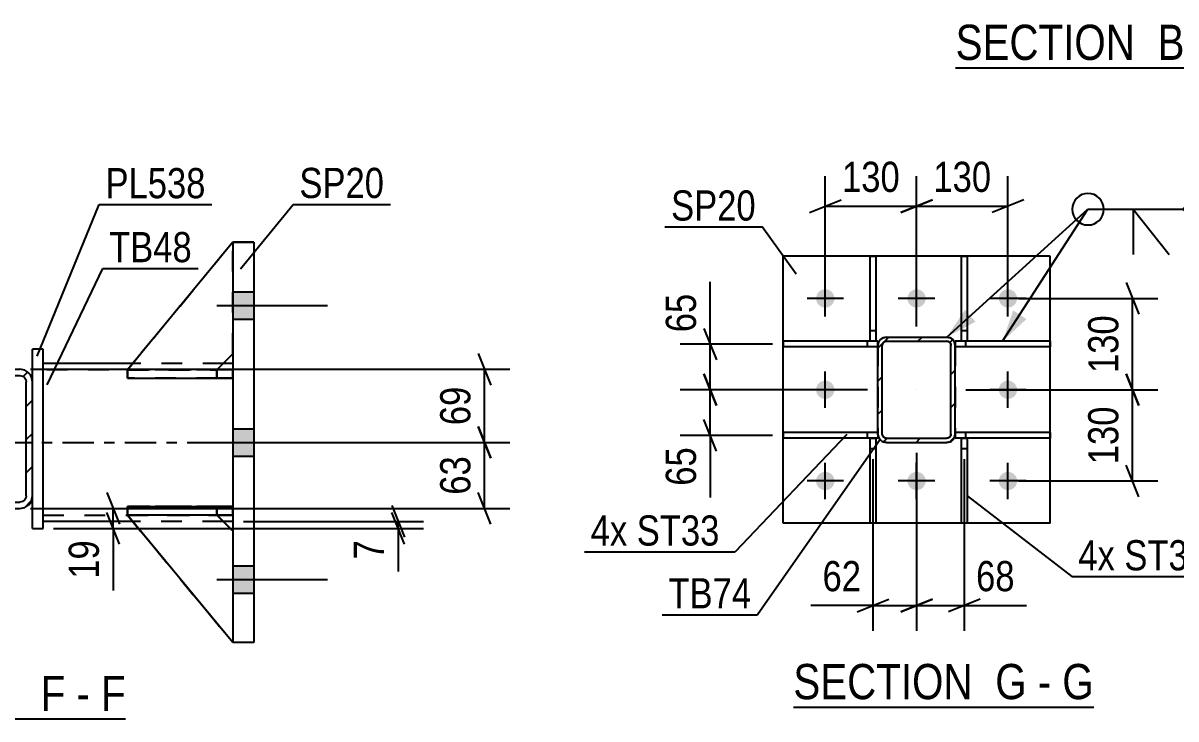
# Model space of a CAD drawing. Header units: millimetres. Extents: x 0 to 841, y 0 to 594.
# Drawn here: x 294.6 to 404, y 146 to 212.1 of the extents above; entities that cross this region are included whole.
import ezdxf

# ---------------------------------------------------------------- set-up
doc = ezdxf.new("R2010")
doc.units = ezdxf.units.MM
doc.linetypes.add('DXK_LINE_DOT2', pattern=[3.9198, 1.9599, -1.9599])
doc.linetypes.add('DXK_LINE_DOT3', pattern=[5.9187, 2.979, -0.9799, 0.9799, -0.9799])
doc.styles.add('Arial', font='ARIAL.TTF', dxfattribs={"height": 0.2})
doc.styles.add('Arial Narrow', font='ARIALN.TTF', dxfattribs={"height": 0.2})

# ---------------------------------------------------------------- blocks, each defined once
blk = doc.blocks.new('Unknown-318885327-12 - 5732')
at = {"color": 6, "linetype": 'Continuous'}
blk.add_line((383.06, 207.83), (410.71, 207.83), dxfattribs=at)
at = {"color": 0, "linetype": 'Continuous'}
for points in [[(401.17, 208.58), (401.17, 212.08), (383.06, 212.08), (383.06, 208.58)], [(404.78, 208.58), (404.78, 212.08), (402.22, 212.08), (402.22, 208.58)], [(407.1, 208.58), (407.1, 212.08), (405.83, 212.08), (405.83, 208.58)], [(410.71, 208.58), (410.71, 212.08), (408.15, 212.08), (408.15, 208.58)]]:
    blk.add_wipeout(points, dxfattribs=at)
at = {"color": 7, "linetype": 'Continuous', "style": 'Arial Narrow'}
for s, p in [('SECTION ', (383.06, 208.58)), ('B', (402.22, 208.58)), ('B', (408.15, 208.58)), ('-', (405.83, 208.58))]:
    blk.add_text(s, height=3.34, dxfattribs=at).set_placement(p)
blk = doc.blocks.new('Unknown-318885327-15 - 1288')
at = {"color": 6, "linetype": 'Continuous'}
blk.add_line((277.08, 146.02), (304.3, 146.02), dxfattribs=at)
at = {"color": 0, "linetype": 'Continuous'}
for points in [[(295.19, 146.77), (295.19, 150.27), (277.08, 150.27), (277.08, 146.77)], [(298.58, 146.77), (298.58, 150.27), (296.24, 150.27), (296.24, 146.77)], [(300.91, 146.77), (300.91, 150.27), (299.63, 150.27), (299.63, 146.77)], [(304.3, 146.77), (304.3, 150.27), (301.96, 150.27), (301.96, 146.77)]]:
    blk.add_wipeout(points, dxfattribs=at)
at = {"color": 7, "linetype": 'Continuous', "style": 'Arial Narrow'}
for s, p in [('SECTION ', (277.08, 146.77)), ('F', (296.24, 146.77)), ('F', (301.96, 146.77)), ('-', (299.63, 146.77))]:
    blk.add_text(s, height=3.34, dxfattribs=at).set_placement(p)
blk = doc.blocks.new('Unknown-318885327-17 - 6257')
at = {"color": 6, "linetype": 'Continuous'}
blk.add_line((367.66, 147.15), (396.16, 147.15), dxfattribs=at)
at = {"color": 0, "linetype": 'Continuous'}
for points in [[(385.77, 147.9), (385.77, 151.4), (367.66, 151.4), (367.66, 147.9)], [(389.8, 147.9), (389.8, 151.4), (386.82, 151.4), (386.82, 147.9)], [(392.13, 147.9), (392.13, 151.4), (390.85, 151.4), (390.85, 147.9)], [(396.16, 147.9), (396.16, 151.4), (393.18, 151.4), (393.18, 147.9)]]:
    blk.add_wipeout(points, dxfattribs=at)
at = {"color": 7, "linetype": 'Continuous', "style": 'Arial Narrow'}
for s, p in [('SECTION ', (367.66, 147.9)), ('G', (386.82, 147.9)), ('G', (393.18, 147.9)), ('-', (390.85, 147.9))]:
    blk.add_text(s, height=3.34, dxfattribs=at).set_placement(p)
blk = doc.blocks.new('Part-318885327-1305 - 1288')
at = {"color": 2, "linetype": 'Continuous'}
for p, q in [((296.47, 181.11), (295.47, 181.11)), ((295.47, 178.01), (295.47, 181.11)), ((296.47, 164.11), (296.47, 181.11)), ((295.47, 164.11), (295.47, 167.21)), ((295.47, 164.11), (296.47, 164.11))]:
    blk.add_line(p, q, dxfattribs=at)
at = {"color": 7, "linetype": 'DXK_LINE_DOT2'}
blk.add_line((295.47, 167.21), (295.47, 178.01), dxfattribs=at)
blk = doc.blocks.new('Part-318885327-1326 - 1288')
at = {"color": 2, "linetype": 'Continuous'}
for p, q in [((304.47, 165.37), (304.47, 165.37)), ((312.97, 165.37), (304.47, 165.37)), ((314.47, 153.28), (304.47, 165.37)), ((312.97, 165.37), (312.97, 165.37)), ((312.97, 165.37), (314.47, 163.87))]:
    blk.add_line(p, q, dxfattribs=at)
at = {"color": 7, "linetype": 'DXK_LINE_DOT2'}
for p, q in [((304.47, 165.37), (312.97, 165.37)), ((314.47, 153.28), (304.47, 165.37)), ((312.97, 165.37), (314.47, 163.87)), ((314.47, 163.87), (314.47, 153.28))]:
    blk.add_line(p, q, dxfattribs=at)
blk = doc.blocks.new('Bolt-318885327-1453 - 1288')
at = {"linetype": 'Continuous'}
for points in [[(316.47, 183.97), (316.47, 186.57), (314.47, 186.57), (314.47, 183.97)], [(316.47, 183.97), (316.47, 186.57), (314.47, 186.57), (314.47, 183.97)], [(316.47, 183.97), (316.47, 186.57), (314.47, 186.57), (314.47, 183.97)], [(316.47, 170.97), (316.47, 173.57), (314.47, 173.57), (314.47, 170.97)], [(316.47, 170.97), (316.47, 173.57), (314.47, 173.57), (314.47, 170.97)], [(316.47, 157.97), (316.47, 160.57), (314.47, 160.57), (314.47, 157.97)], [(316.47, 157.97), (316.47, 160.57), (314.47, 160.57), (314.47, 157.97)], [(316.47, 157.97), (316.47, 160.57), (314.47, 160.57), (314.47, 157.97)]]:
    blk.add_hatch(color=1, dxfattribs=at).paths.add_polyline_path(points)
at = {"color": 1, "linetype": 'Continuous'}
for p, q in [((314.47, 186.57), (316.47, 186.57)), ((314.47, 186.57), (316.47, 186.57)), ((314.47, 186.57), (316.47, 186.57)), ((312.97, 185.27), (323.47, 185.27)), ((312.97, 185.27), (323.47, 185.27)), ((312.97, 185.27), (323.47, 185.27)), ((314.47, 183.97), (316.47, 183.97)), ((314.47, 183.97), (316.47, 183.97)), ((314.47, 183.97), (316.47, 183.97)), ((314.47, 173.57), (316.47, 173.57)), ((314.47, 173.57), (316.47, 173.57)), ((312.97, 172.27), (323.47, 172.27)), ((312.97, 172.27), (323.47, 172.27)), ((314.47, 170.97), (316.47, 170.97)), ((314.47, 170.97), (316.47, 170.97)), ((314.47, 160.57), (316.47, 160.57)), ((314.47, 160.57), (316.47, 160.57)), ((314.47, 160.57), (316.47, 160.57)), ((312.97, 159.27), (323.47, 159.27)), ((312.97, 159.27), (323.47, 159.27)), ((312.97, 159.27), (323.47, 159.27)), ((314.47, 157.97), (316.47, 157.97)), ((314.47, 157.97), (316.47, 157.97)), ((314.47, 157.97), (316.47, 157.97))]:
    blk.add_line(p, q, dxfattribs=at)
blk = doc.blocks.new('Part-318885327-1327 - 1288')
at = {"color": 7, "linetype": 'DXK_LINE_DOT2'}
for p, q in [((304.47, 165.37), (312.97, 165.37)), ((314.47, 153.28), (304.47, 165.37)), ((304.47, 165.37), (304.47, 165.37)), ((312.97, 165.37), (304.47, 165.37)), ((304.47, 165.37), (314.47, 153.28)), ((312.97, 165.37), (314.47, 163.87)), ((312.97, 165.37), (312.97, 165.37)), ((314.47, 163.87), (312.97, 165.37)), ((314.47, 163.87), (314.47, 153.28))]:
    blk.add_line(p, q, dxfattribs=at)
blk = doc.blocks.new('Part-318885327-1328 - 1288')
at = {"color": 2, "linetype": 'Continuous'}
for p, q in [((314.47, 191.28), (304.47, 179.17)), ((314.47, 191.27), (314.47, 191.28)), ((314.47, 191.28), (314.47, 191.28)), ((312.98, 179.18), (314.47, 180.67)), ((305.71, 179.17), (304.47, 179.17)), ((304.47, 179.17), (304.47, 179.17))]:
    blk.add_line(p, q, dxfattribs=at)
at = {"color": 7, "linetype": 'DXK_LINE_DOT2'}
for p, q in [((314.47, 191.28), (304.47, 179.17)), ((314.47, 180.67), (314.47, 191.27)), ((312.97, 179.17), (314.47, 180.67)), ((312.97, 179.17), (304.47, 179.17)), ((312.97, 179.17), (305.71, 179.17)), ((312.97, 179.17), (312.98, 179.18)), ((312.97, 179.17), (312.97, 179.17))]:
    blk.add_line(p, q, dxfattribs=at)
blk = doc.blocks.new('Part-318885327-1368 - 1288')
at = {"color": 2, "linetype": 'Continuous'}
for p, q in [((314.47, 191.27), (316.47, 191.27)), ((314.47, 191.27), (314.47, 191.27)), ((314.47, 191.27), (314.47, 153.27)), ((316.47, 191.27), (316.47, 191.27)), ((316.47, 191.27), (316.47, 153.27)), ((316.47, 153.27), (314.47, 153.27))]:
    blk.add_line(p, q, dxfattribs=at)
at = {"color": 7, "linetype": 'DXK_LINE_DOT2'}
for p, q in [((316.47, 191.27), (314.47, 191.27)), ((314.47, 191.27), (314.47, 191.27)), ((316.47, 191.27), (316.47, 191.27)), ((316.47, 153.27), (314.47, 153.27))]:
    blk.add_line(p, q, dxfattribs=at)
blk = doc.blocks.new('Part-318885327-1505 - 1288')
at = {"linetype": 'Continuous'}
h = blk.add_hatch(dxfattribs=at)
h.set_pattern_fill('', scale=0.7, style=0, pattern_type=0)
h.set_pattern_definition([(45, (294.7259, 166.1032), (-1.57154, 1.57154), [])])
h.paths.add_polyline_path([(294.27, 166.01), (294.73, 166.1), (295.12, 166.36), (295.38, 166.75), (295.47, 167.21), (295.47, 178.01), (295.38, 178.47), (295.12, 178.86), (294.73, 179.12), (294.27, 179.21), (283.47, 179.21), (283.01, 179.12), (282.62, 178.86), (282.36, 178.47), (282.27, 178.01), (282.27, 167.21), (282.36, 166.75), (282.62, 166.36), (283.01, 166.1), (283.47, 166.01)])
h.paths.add_polyline_path([(283.47, 166.61), (283.24, 166.66), (283.04, 166.79), (282.91, 166.98), (282.87, 167.21), (282.87, 178.01), (282.91, 178.24), (283.04, 178.44), (283.24, 178.57), (283.47, 178.61), (294.27, 178.61), (294.5, 178.57), (294.69, 178.44), (294.82, 178.24), (294.87, 178.01), (294.87, 167.21), (294.82, 166.98), (294.69, 166.79), (294.5, 166.66), (294.27, 166.61)])
at = {"color": 2, "linetype": 'Continuous'}
for p, q in [((282.36, 178.47), (282.27, 178.01)), ((282.91, 178.24), (283.04, 178.44)), ((283.47, 179.21), (283.01, 179.12)), ((283.04, 178.44), (283.24, 178.57)), ((283.24, 178.57), (283.47, 178.61)), ((283.47, 179.21), (283.47, 179.21)), ((283.47, 179.21), (294.27, 179.21)), ((283.47, 178.61), (283.47, 178.61)), ((283.47, 178.61), (294.27, 178.61)), ((294.27, 179.21), (294.27, 179.21)), ((294.73, 179.12), (294.27, 179.21)), ((294.27, 178.61), (294.27, 178.61)), ((294.27, 178.61), (294.5, 178.57)), ((294.5, 178.57), (294.69, 178.44)), ((294.69, 178.44), (294.82, 178.24)), ((295.47, 178.01), (295.38, 178.47)), ((282.27, 178.01), (282.27, 178.01)), ((282.27, 167.21), (282.27, 178.01)), ((282.87, 178.01), (282.91, 178.24)), ((282.87, 178.01), (282.87, 178.01)), ((282.87, 167.21), (282.87, 178.01)), ((294.82, 178.24), (294.87, 178.01)), ((294.87, 178.01), (294.87, 178.01)), ((294.87, 167.21), (294.87, 178.01)), ((295.47, 178.01), (295.47, 178.01)), ((295.47, 167.21), (295.47, 178.01)), ((282.27, 167.21), (282.27, 167.21)), ((282.27, 167.21), (282.36, 166.75)), ((282.87, 167.21), (282.87, 167.21)), ((282.91, 166.98), (282.87, 167.21)), ((283.04, 166.79), (282.91, 166.98)), ((283.24, 166.66), (283.04, 166.79)), ((283.47, 166.61), (283.24, 166.66)), ((283.47, 166.61), (283.47, 166.61)), ((283.47, 166.61), (294.27, 166.61)), ((294.5, 166.66), (294.27, 166.61)), ((294.27, 166.61), (294.27, 166.61)), ((294.69, 166.79), (294.5, 166.66)), ((294.82, 166.98), (294.69, 166.79)), ((294.87, 167.21), (294.82, 166.98)), ((294.87, 167.21), (294.87, 167.21)), ((295.38, 166.75), (295.47, 167.21)), ((295.47, 167.21), (295.47, 167.21)), ((283.01, 166.1), (283.47, 166.01)), ((283.47, 166.01), (283.47, 166.01)), ((283.47, 166.01), (294.27, 166.01)), ((294.27, 166.01), (294.73, 166.1)), ((294.27, 166.01), (294.27, 166.01))]:
    blk.add_line(p, q, dxfattribs=at)
at = {"color": 7, "linetype": 'DXK_LINE_DOT3'}
blk.add_line((288.87, 172.61), (288.87, 172.61), dxfattribs=at)
at = {"color": 2, "linetype": 'Continuous'}
for centre, start, end in [((283.47, 178.01), 112.5, 157.5), ((294.27, 178.01), 22.5, 67.5), ((283.47, 167.21), 202.5, 247.5), ((294.27, 167.21), 292.5, 337.5)]:
    blk.add_arc(centre, 1.2, start, end, dxfattribs=at)
blk = doc.blocks.new('Part-318885327-1470 - 1288')
at = {"color": 7, "linetype": 'DXK_LINE_DOT2'}
for p, q in [((314.47, 191.28), (304.47, 179.17)), ((304.47, 179.17), (314.47, 191.28)), ((314.47, 180.67), (314.47, 191.28)), ((312.97, 179.17), (314.47, 180.67)), ((312.97, 179.17), (314.47, 180.67)), ((304.47, 179.17), (312.97, 179.17)), ((304.47, 179.17), (304.47, 179.17)), ((312.97, 179.17), (304.47, 179.17)), ((312.97, 179.17), (312.97, 179.17))]:
    blk.add_line(p, q, dxfattribs=at)
blk = doc.blocks.new('Part-318885327-1471 - 1288')
at = {"color": 7, "linetype": 'DXK_LINE_DOT2'}
for p, q in [((304.47, 165.38), (304.47, 166.18)), ((304.47, 166.18), (312.97, 166.18)), ((314.47, 166.18), (304.47, 166.18)), ((312.97, 165.38), (304.47, 165.38)), ((304.47, 165.38), (314.47, 165.38)), ((312.97, 165.38), (312.97, 166.18)), ((312.97, 166.18), (314.47, 166.18)), ((314.47, 165.38), (312.97, 165.38)), ((314.47, 165.38), (314.47, 166.18)), ((314.47, 165.38), (314.47, 166.18)), ((314.47, 166.18), (314.47, 166.18)), ((314.47, 165.38), (314.47, 165.38))]:
    blk.add_line(p, q, dxfattribs=at)
blk = doc.blocks.new('Part-318885327-1472 - 1288')
at = {"color": 7, "linetype": 'DXK_LINE_DOT2'}
for p, q in [((304.47, 178.38), (304.47, 179.18)), ((304.47, 179.18), (312.97, 179.18)), ((314.47, 179.18), (304.47, 179.18)), ((312.97, 178.38), (304.47, 178.38)), ((304.47, 178.38), (314.47, 178.38)), ((312.97, 178.38), (312.97, 179.18)), ((312.97, 179.18), (314.47, 179.18)), ((314.47, 178.38), (312.97, 178.38)), ((314.47, 178.38), (314.47, 179.18)), ((314.47, 178.38), (314.47, 179.18)), ((314.47, 179.18), (314.47, 179.18)), ((314.47, 178.38), (314.47, 178.38))]:
    blk.add_line(p, q, dxfattribs=at)
blk = doc.blocks.new('Part-318885327-1473 - 1288')
at = {"color": 2, "linetype": 'Continuous'}
for p, q in [((304.47, 166.18), (314.47, 166.18)), ((304.47, 166.18), (304.47, 165.38)), ((314.47, 165.38), (304.47, 165.38)), ((314.47, 166.18), (314.47, 166.18)), ((314.47, 165.38), (314.47, 166.18))]:
    blk.add_line(p, q, dxfattribs=at)
at = {"color": 7, "linetype": 'DXK_LINE_DOT2'}
for p, q in [((312.97, 166.18), (304.47, 166.18)), ((304.47, 165.38), (312.97, 165.38)), ((314.47, 166.18), (312.97, 166.18)), ((312.97, 166.18), (312.97, 165.38)), ((312.97, 165.38), (314.47, 165.38)), ((314.47, 166.18), (314.47, 166.18))]:
    blk.add_line(p, q, dxfattribs=at)
blk = doc.blocks.new('Part-318885327-1474 - 1288')
at = {"color": 2, "linetype": 'Continuous'}
for p, q in [((304.47, 179.18), (304.47, 179.18)), ((304.47, 179.18), (304.47, 178.38)), ((304.47, 178.38), (314.47, 178.38)), ((314.47, 179.18), (305.71, 179.18)), ((314.47, 179.18), (314.47, 179.18)), ((314.47, 179.18), (314.47, 178.38))]:
    blk.add_line(p, q, dxfattribs=at)
at = {"color": 7, "linetype": 'DXK_LINE_DOT2'}
for p, q in [((305.71, 179.18), (304.47, 179.18)), ((312.97, 179.18), (304.47, 179.18)), ((304.47, 178.38), (312.97, 178.38)), ((312.97, 179.18), (314.47, 179.18)), ((312.97, 179.18), (312.97, 178.38)), ((312.97, 178.38), (314.47, 178.38)), ((314.47, 179.18), (314.47, 179.18))]:
    blk.add_line(p, q, dxfattribs=at)
blk = doc.blocks.new('Part-318885327-1514 - 1288')
at = {"color": 2, "linetype": 'Continuous'}
for p, q in [((304.97, 179.77), (296.47, 179.77)), ((314.47, 179.77), (313.57, 179.77)), ((304.96, 164.77), (296.47, 164.77)), ((314.47, 164.77), (313.56, 164.77))]:
    blk.add_line(p, q, dxfattribs=at)
at = {"color": 7, "linetype": 'DXK_LINE_DOT2'}
for p, q in [((296.47, 164.77), (296.47, 179.77)), ((313.57, 179.77), (304.97, 179.77)), ((314.47, 179.77), (314.47, 164.77)), ((314.47, 179.17), (296.47, 179.17)), ((296.47, 165.37), (314.47, 165.37)), ((313.56, 164.77), (304.96, 164.77))]:
    blk.add_line(p, q, dxfattribs=at)
at = {"color": 7, "linetype": 'DXK_LINE_DOT3'}
blk.add_line((286.47, 172.27), (324.47, 172.27), dxfattribs=at)
blk = doc.blocks.new('Part-318885327-6276 - 6257')
at = {"color": 2, "linetype": 'Continuous'}
for p, q in [((375.69, 173.2), (366.69, 173.2)), ((366.69, 173.2), (366.69, 172.67)), ((375.69, 173.07), (375.69, 172.67)), ((374.95, 172.67), (366.69, 172.67)), ((375.69, 172.67), (375.48, 172.67))]:
    blk.add_line(p, q, dxfattribs=at)
at = {"color": 7, "linetype": 'DXK_LINE_DOT2'}
for p, q in [((374.69, 172.67), (374.69, 173.2)), ((375.69, 173.07), (375.69, 173.2)), ((375.48, 172.67), (374.95, 172.67))]:
    blk.add_line(p, q, dxfattribs=at)
blk = doc.blocks.new('Bolt-318885327-6287 - 6257')
at = {"linetype": 'Continuous'}
for points in [[(369.82, 185.94, -1), (371.56, 185.94, -1)], [(378.49, 185.94, -1), (380.22, 185.94, -1)], [(387.16, 185.94, -1), (388.89, 185.94, -1)], [(369.82, 177.27, -1), (371.56, 177.27, -1)], [(387.16, 177.27, -1), (388.89, 177.27, -1)], [(369.82, 168.61, -1), (371.56, 168.61, -1)], [(378.49, 168.61, -1), (380.22, 168.61, -1)], [(387.16, 168.61, -1), (388.89, 168.61, -1)]]:
    blk.add_hatch(color=1, dxfattribs=at).paths.add_polyline_path(points)
at = {"color": 1, "linetype": 'Continuous'}
for p, q in [((370.69, 184.21), (370.69, 187.67)), ((379.36, 184.21), (379.36, 187.67)), ((388.02, 184.21), (388.02, 187.67)), ((372.42, 185.94), (368.96, 185.94)), ((381.09, 185.94), (377.62, 185.94)), ((389.76, 185.94), (386.29, 185.94)), ((370.69, 175.54), (370.69, 179.01)), ((388.02, 175.54), (388.02, 179.01)), ((372.42, 177.27), (368.96, 177.27)), ((389.76, 177.27), (386.29, 177.27)), ((370.69, 166.87), (370.69, 170.34)), ((379.36, 166.87), (379.36, 170.34)), ((388.02, 166.87), (388.02, 170.34)), ((372.42, 168.61), (368.96, 168.61)), ((381.09, 168.61), (377.62, 168.61)), ((389.76, 168.61), (386.29, 168.61))]:
    blk.add_line(p, q, dxfattribs=at)
blk = doc.blocks.new('Part-318885327-6351 - 6257')
at = {"color": 2, "linetype": 'Continuous'}
for p, q in [((383.61, 164.6), (383.61, 172.68)), ((383.61, 172.68), (384.15, 172.68)), ((384.15, 172.68), (384.15, 164.6)), ((384.15, 164.6), (383.61, 164.6))]:
    blk.add_line(p, q, dxfattribs=at)
at = {"color": 7, "linetype": 'DXK_LINE_DOT2'}
blk.add_line((383.61, 171.68), (384.15, 171.68), dxfattribs=at)
blk = doc.blocks.new('Part-318885327-6302 - 6257')
at = {"color": 2, "linetype": 'Continuous'}
for p, q in [((374.95, 181.88), (374.95, 189.94)), ((374.95, 189.94), (375.48, 189.94)), ((375.48, 189.94), (375.48, 181.88)), ((375.48, 181.88), (374.95, 181.88))]:
    blk.add_line(p, q, dxfattribs=at)
at = {"color": 7, "linetype": 'DXK_LINE_DOT2'}
blk.add_line((374.95, 182.88), (375.48, 182.88), dxfattribs=at)
blk = doc.blocks.new('Part-318885327-6307 - 6257')
at = {"color": 2, "linetype": 'Continuous'}
for p, q in [((383.61, 181.88), (383.61, 189.94)), ((383.61, 189.94), (384.15, 189.94)), ((384.15, 189.94), (384.15, 181.88)), ((384.15, 181.88), (383.61, 181.88))]:
    blk.add_line(p, q, dxfattribs=at)
at = {"color": 7, "linetype": 'DXK_LINE_DOT2'}
blk.add_line((383.61, 182.88), (384.15, 182.88), dxfattribs=at)
blk = doc.blocks.new('Part-318885327-6312 - 6257')
at = {"color": 2, "linetype": 'Continuous'}
for p, q in [((374.95, 164.6), (374.95, 172.68)), ((374.95, 172.68), (375.48, 172.68)), ((375.48, 172.68), (375.48, 164.6)), ((375.48, 164.6), (374.95, 164.6))]:
    blk.add_line(p, q, dxfattribs=at)
at = {"color": 7, "linetype": 'DXK_LINE_DOT2'}
blk.add_line((374.95, 171.68), (375.48, 171.68), dxfattribs=at)
blk = doc.blocks.new('Part-318885327-6322 - 6257')
at = {"color": 2, "linetype": 'Continuous'}
for p, q in [((392.02, 181.87), (383.02, 181.87)), ((383.02, 181.87), (383.02, 181.47)), ((392.02, 181.87), (392.02, 181.34)), ((392.02, 181.34), (383.02, 181.34))]:
    blk.add_line(p, q, dxfattribs=at)
at = {"color": 7, "linetype": 'DXK_LINE_DOT2'}
for p, q in [((384.02, 181.34), (384.02, 181.87)), ((383.02, 181.47), (383.02, 181.34))]:
    blk.add_line(p, q, dxfattribs=at)
blk = doc.blocks.new('Part-318885327-6356 - 6257')
at = {"color": 2, "linetype": 'Continuous'}
for p, q in [((375.69, 181.87), (366.69, 181.87)), ((366.69, 181.87), (366.69, 181.34)), ((375.69, 181.47), (375.69, 181.87)), ((375.69, 181.34), (366.69, 181.34))]:
    blk.add_line(p, q, dxfattribs=at)
at = {"color": 7, "linetype": 'DXK_LINE_DOT2'}
for p, q in [((374.69, 181.34), (374.69, 181.87)), ((375.69, 181.47), (375.69, 181.34))]:
    blk.add_line(p, q, dxfattribs=at)
blk = doc.blocks.new('Part-318885327-6381 - 6257')
at = {"linetype": 'Continuous'}
h = blk.add_hatch(dxfattribs=at)
h.set_pattern_fill('', scale=0.7, style=0, pattern_type=0)
h.set_pattern_definition([(45, (382.7885, 182.0384), (-1.57154, 1.57154), [])])
h.paths.add_polyline_path([(382.96, 181.78), (382.79, 182.04), (382.53, 182.21), (382.22, 182.27), (376.49, 182.27), (376.18, 182.21), (375.92, 182.04), (375.75, 181.78), (375.69, 181.47), (375.69, 173.07), (375.75, 172.77), (375.92, 172.51), (376.18, 172.33), (376.49, 172.27), (382.22, 172.27), (382.53, 172.33), (382.79, 172.51), (382.96, 172.77), (383.02, 173.07), (383.02, 181.47)])
h.paths.add_polyline_path([(382.62, 173.07), (382.59, 172.92), (382.51, 172.79), (382.38, 172.7), (382.22, 172.67), (376.49, 172.67), (376.34, 172.7), (376.21, 172.79), (376.12, 172.92), (376.09, 173.07), (376.09, 181.47), (376.12, 181.63), (376.21, 181.76), (376.34, 181.84), (376.49, 181.87), (382.22, 181.87), (382.38, 181.84), (382.51, 181.76), (382.59, 181.63), (382.62, 181.47)])
at = {"color": 7, "linetype": 'DXK_LINE_DOT2'}
for p, q in [((375.69, 181.47), (375.75, 181.78)), ((376.12, 181.63), (376.09, 181.47)), ((376.21, 181.76), (376.12, 181.63)), ((376.18, 182.21), (376.49, 182.27)), ((376.34, 181.84), (376.21, 181.76)), ((376.49, 181.87), (376.34, 181.84)), ((376.49, 182.27), (382.22, 182.27)), ((376.49, 181.87), (382.22, 181.87)), ((382.22, 182.27), (382.53, 182.21)), ((382.38, 181.84), (382.22, 181.87)), ((382.51, 181.76), (382.38, 181.84)), ((382.59, 181.63), (382.51, 181.76)), ((382.62, 181.47), (382.59, 181.63)), ((382.96, 181.78), (383.02, 181.47)), ((375.69, 181.47), (375.69, 173.07)), ((376.09, 173.07), (376.09, 181.47)), ((382.62, 173.07), (382.62, 181.47)), ((383.02, 181.47), (383.02, 173.07)), ((375.75, 172.77), (375.69, 173.07)), ((376.09, 173.07), (376.12, 172.92)), ((376.12, 172.92), (376.21, 172.79)), ((382.51, 172.79), (382.59, 172.92)), ((382.59, 172.92), (382.62, 173.07)), ((383.02, 173.07), (382.96, 172.77)), ((376.49, 172.27), (376.18, 172.33)), ((376.21, 172.79), (376.34, 172.7)), ((376.34, 172.7), (376.49, 172.67)), ((376.49, 172.67), (382.22, 172.67)), ((376.49, 172.27), (382.22, 172.27)), ((382.22, 172.67), (382.38, 172.7)), ((382.53, 172.33), (382.22, 172.27)), ((382.38, 172.7), (382.51, 172.79))]:
    blk.add_line(p, q, dxfattribs=at)
at = {"color": 2, "linetype": 'Continuous'}
for p, q in [((375.75, 181.78), (375.69, 181.47)), ((376.09, 181.47), (376.12, 181.63)), ((376.12, 181.63), (376.21, 181.76)), ((376.49, 182.27), (376.18, 182.21)), ((376.21, 181.76), (376.34, 181.84)), ((376.34, 181.84), (376.49, 181.87)), ((376.49, 182.27), (382.22, 182.27)), ((376.49, 181.87), (382.22, 181.87)), ((382.53, 182.21), (382.22, 182.27)), ((382.22, 181.87), (382.38, 181.84)), ((382.38, 181.84), (382.51, 181.76)), ((382.51, 181.76), (382.59, 181.63)), ((382.59, 181.63), (382.62, 181.47)), ((383.02, 181.47), (382.96, 181.78)), ((375.69, 173.07), (375.69, 181.47)), ((376.09, 173.07), (376.09, 181.47)), ((382.62, 173.07), (382.62, 181.47)), ((383.02, 173.07), (383.02, 181.47)), ((375.69, 173.07), (375.75, 172.77)), ((376.12, 172.92), (376.09, 173.07)), ((376.21, 172.79), (376.12, 172.92)), ((382.59, 172.92), (382.51, 172.79)), ((382.62, 173.07), (382.59, 172.92)), ((382.96, 172.77), (383.02, 173.07)), ((376.18, 172.33), (376.49, 172.27)), ((376.34, 172.7), (376.21, 172.79)), ((376.49, 172.67), (376.34, 172.7)), ((376.49, 172.67), (382.22, 172.67)), ((376.49, 172.27), (382.22, 172.27)), ((382.38, 172.7), (382.22, 172.67)), ((382.22, 172.27), (382.53, 172.33)), ((382.51, 172.79), (382.38, 172.7))]:
    blk.add_line(p, q, dxfattribs=at)
at = {"color": 7, "linetype": 'DXK_LINE_DOT3'}
blk.add_line((379.36, 177.27), (379.36, 177.27), dxfattribs=at)
at = {"color": 7, "linetype": 'DXK_LINE_DOT2'}
for centre, start, end in [((376.49, 181.47), 112.5, 157.5), ((382.22, 181.47), 22.5, 67.5), ((376.49, 173.07), 202.5, 247.5), ((382.22, 173.07), 292.5, 337.5)]:
    blk.add_arc(centre, 0.8, start, end, dxfattribs=at)
at = {"color": 2, "linetype": 'Continuous'}
for centre, start, end in [((376.49, 181.47), 112.5, 157.5), ((382.22, 181.47), 22.5, 67.5), ((376.49, 173.07), 202.5, 247.5), ((382.22, 173.07), 292.5, 337.5)]:
    blk.add_arc(centre, 0.8, start, end, dxfattribs=at)
blk = doc.blocks.new('Part-318885327-6387 - 6257')
at = {"color": 2, "linetype": 'Continuous'}
for p, q in [((366.69, 164.61), (366.69, 189.94)), ((392.02, 189.94), (366.69, 189.94)), ((392.02, 164.61), (392.02, 189.94)), ((392.02, 164.61), (366.69, 164.61))]:
    blk.add_line(p, q, dxfattribs=at)
blk = doc.blocks.new('Part-318885327-6392 - 6257')
at = {"color": 2, "linetype": 'Continuous'}
for p, q in [((392.02, 173.2), (383.02, 173.2)), ((383.02, 173.08), (383.02, 172.67)), ((392.02, 173.2), (392.02, 172.67)), ((383.61, 172.67), (383.02, 172.67)), ((392.02, 172.67), (384.15, 172.67))]:
    blk.add_line(p, q, dxfattribs=at)
at = {"color": 7, "linetype": 'DXK_LINE_DOT2'}
for p, q in [((383.02, 173.2), (383.02, 173.08)), ((384.02, 172.67), (384.02, 173.2)), ((384.15, 172.67), (383.61, 172.67))]:
    blk.add_line(p, q, dxfattribs=at)
blk = doc.blocks.new('StraightDimension-318885327-1544 - 1288')
at = {"color": 7, "linetype": 'Continuous'}
for p, q in [((302.51, 167.51), (303.71, 164.51)), ((295.27, 166.01), (305.51, 166.01)), ((303.71, 162.61), (302.51, 165.61)), ((303.11, 164.11), (303.11, 166.01)), ((297.47, 164.11), (305.51, 164.11)), ((303.11, 164.11), (303.11, 158.21)), ((303.11, 164.11), (303.11, 158.21))]:
    blk.add_line(p, q, dxfattribs=at)
at = {"color": 0}
blk.add_wipeout([(302.36, 163.59), (298.16, 163.59), (298.16, 158.73), (302.36, 158.73)], dxfattribs=at)
at = {"color": 3, "style": 'Arial Narrow'}
blk.add_text('19', height=2.863, rotation=90.0002, dxfattribs=at).set_placement((301.76, 159.33))
blk = doc.blocks.new('StraightDimension-318885327-1577 - 1288')
at = {"color": 7, "linetype": 'Continuous'}
for p, q in [((337.76, 173.77), (338.96, 170.77)), ((323.07, 172.27), (340.76, 172.27)), ((338.36, 166.01), (338.36, 172.27)), ((338.96, 164.51), (337.76, 167.51)), ((295.27, 166.01), (340.76, 166.01))]:
    blk.add_line(p, q, dxfattribs=at)
at = {"color": 0}
blk.add_wipeout([(337.61, 171.57), (333.41, 171.57), (333.41, 166.71), (337.61, 166.71)], dxfattribs=at)
at = {"color": 3, "style": 'Arial Narrow'}
blk.add_text('63', height=2.863, rotation=90.0002, dxfattribs=at).set_placement((337.01, 167.31))
blk = doc.blocks.new('StraightDimension-318885327-1532 - 1288')
at = {"color": 7, "linetype": 'Continuous'}
for p, q in [((329.56, 166.27), (330.76, 163.27)), ((330.76, 162.61), (329.56, 165.61)), ((297.47, 164.11), (332.56, 164.11)), ((315.47, 164.77), (332.56, 164.77)), ((330.16, 164.11), (330.16, 164.77)), ((330.16, 164.11), (330.16, 160.03)), ((330.16, 164.11), (330.16, 160.03))]:
    blk.add_line(p, q, dxfattribs=at)
at = {"color": 0}
blk.add_wipeout([(329.41, 163.59), (325.21, 163.59), (325.21, 160.56), (329.41, 160.56)], dxfattribs=at)
at = {"color": 3, "style": 'Arial Narrow'}
blk.add_text('7', height=2.86, rotation=90.0002, dxfattribs=at).set_placement((328.81, 161.16))
blk = doc.blocks.new('StraightDimension-318885327-1566 - 1288')
at = {"color": 7, "linetype": 'Continuous'}
for p, q in [((337.76, 180.71), (338.96, 177.71)), ((295.27, 179.21), (340.76, 179.21)), ((338.36, 172.27), (338.36, 179.21)), ((338.96, 170.77), (337.76, 173.77)), ((323.07, 172.27), (340.76, 172.27))]:
    blk.add_line(p, q, dxfattribs=at)
at = {"color": 0}
blk.add_wipeout([(337.61, 178.17), (333.41, 178.17), (333.41, 173.31), (337.61, 173.31)], dxfattribs=at)
at = {"color": 3, "style": 'Arial Narrow'}
blk.add_text('69', height=2.863, rotation=90.0002, dxfattribs=at).set_placement((337.01, 173.91))
blk = doc.blocks.new('StraightDimension-318885327-6519 - 6257')
at = {"color": 7, "linetype": 'Continuous'}
for p, q in [((375.21, 170.68), (375.21, 154.4)), ((379.36, 171.27), (379.36, 154.4)), ((375.21, 156.8), (369.31, 156.8)), ((375.21, 156.8), (369.31, 156.8)), ((373.71, 156.2), (376.71, 157.4)), ((375.21, 156.8), (379.36, 156.8)), ((380.86, 157.4), (377.86, 156.2))]:
    blk.add_line(p, q, dxfattribs=at)
at = {"color": 0}
blk.add_wipeout([(374.69, 157.55), (374.69, 161.75), (369.83, 161.75), (369.83, 157.55)], dxfattribs=at)
at = {"color": 3, "style": 'Arial Narrow'}
blk.add_text('62', height=2.863, dxfattribs=at).set_placement((370.43, 158.15))
blk = doc.blocks.new('StraightDimension-318885327-6502 - 6257')
at = {"color": 7, "linetype": 'Continuous'}
for p, q in [((359.77, 181.6), (359.77, 187.51)), ((359.77, 181.6), (359.77, 187.51)), ((359.17, 183.1), (360.37, 180.1)), ((365.69, 181.6), (356.92, 181.6)), ((359.77, 177.27), (359.77, 181.6)), ((360.37, 175.77), (359.17, 178.77)), ((374.69, 177.27), (356.92, 177.27))]:
    blk.add_line(p, q, dxfattribs=at)
at = {"color": 0}
blk.add_wipeout([(359.02, 186.99), (354.82, 186.99), (354.82, 182.13), (359.02, 182.13)], dxfattribs=at)
at = {"color": 3, "style": 'Arial Narrow'}
blk.add_text('65', height=2.863, rotation=90.0002, dxfattribs=at).set_placement((358.42, 182.73))
blk = doc.blocks.new('StraightDimension-318885327-6496 - 6257')
at = {"color": 7, "linetype": 'Continuous'}
for p, q in [((359.17, 178.77), (360.37, 175.77)), ((374.69, 177.27), (356.92, 177.27)), ((359.77, 172.94), (359.77, 177.27)), ((360.37, 171.44), (359.17, 174.44)), ((365.69, 172.94), (356.92, 172.94)), ((359.77, 172.94), (359.77, 167.03)), ((359.77, 172.94), (359.77, 167.03))]:
    blk.add_line(p, q, dxfattribs=at)
at = {"color": 0}
blk.add_wipeout([(359.02, 172.41), (354.82, 172.41), (354.82, 167.56), (359.02, 167.56)], dxfattribs=at)
at = {"color": 3, "style": 'Arial Narrow'}
blk.add_text('65', height=2.863, rotation=90.0002, dxfattribs=at).set_placement((358.42, 168.16))
blk = doc.blocks.new('StraightDimension-318885327-6475 - 6257')
at = {"color": 7, "linetype": 'Continuous'}
for p, q in [((399.25, 187.44), (400.45, 184.44)), ((389.02, 185.94), (402.25, 185.94)), ((399.85, 177.27), (399.85, 185.94)), ((400.45, 175.77), (399.25, 178.77)), ((384.02, 177.27), (402.25, 177.27))]:
    blk.add_line(p, q, dxfattribs=at)
at = {"color": 0}
blk.add_wipeout([(399.1, 184.95), (394.9, 184.95), (394.9, 178.26), (399.1, 178.26)], dxfattribs=at)
at = {"color": 3, "style": 'Arial Narrow'}
blk.add_text('130', height=2.863, rotation=90.0002, dxfattribs=at).set_placement((398.5, 178.86))
blk = doc.blocks.new('StraightDimension-318885327-6485 - 6257')
at = {"color": 7, "linetype": 'Continuous'}
for p, q in [((399.25, 178.77), (400.45, 175.77)), ((384.02, 177.27), (402.25, 177.27)), ((399.85, 168.61), (399.85, 177.27)), ((400.45, 167.11), (399.25, 170.11)), ((389.02, 168.61), (402.25, 168.61))]:
    blk.add_line(p, q, dxfattribs=at)
at = {"color": 0}
blk.add_wipeout([(399.1, 176.28), (394.9, 176.28), (394.9, 169.6), (399.1, 169.6)], dxfattribs=at)
at = {"color": 3, "style": 'Arial Narrow'}
blk.add_text('130', height=2.863, rotation=90.0002, dxfattribs=at).set_placement((398.5, 170.2))
blk = doc.blocks.new('StraightDimension-318885327-6509 - 6257')
at = {"color": 7, "linetype": 'Continuous'}
for p, q in [((379.36, 171.27), (379.36, 154.4)), ((383.88, 170.68), (383.88, 154.4)), ((377.86, 156.2), (380.86, 157.4)), ((379.36, 156.8), (383.88, 156.8)), ((385.38, 157.4), (382.38, 156.2)), ((383.88, 156.8), (389.79, 156.8)), ((383.88, 156.8), (389.79, 156.8))]:
    blk.add_line(p, q, dxfattribs=at)
at = {"color": 0}
blk.add_wipeout([(389.26, 157.55), (389.26, 161.75), (384.4, 161.75), (384.4, 157.55)], dxfattribs=at)
at = {"color": 3, "style": 'Arial Narrow'}
blk.add_text('68', height=2.863, dxfattribs=at).set_placement((385, 158.15))
blk = doc.blocks.new('StraightDimension-318885327-6529 - 6257')
at = {"color": 7, "linetype": 'Continuous'}
for p, q in [((379.36, 183.27), (379.36, 197.55)), ((388.02, 186.94), (388.02, 197.55)), ((377.86, 194.1), (380.86, 195.3)), ((389.52, 195.3), (386.52, 194.1)), ((379.36, 194.7), (388.02, 194.7))]:
    blk.add_line(p, q, dxfattribs=at)
at = {"color": 0}
blk.add_wipeout([(387.03, 195.45), (387.03, 199.65), (380.35, 199.65), (380.35, 195.45)], dxfattribs=at)
at = {"color": 3, "style": 'Arial Narrow'}
blk.add_text('130', height=2.863, dxfattribs=at).set_placement((380.95, 196.05))
blk = doc.blocks.new('StraightDimension-318885327-6538 - 6257')
at = {"color": 7, "linetype": 'Continuous'}
for p, q in [((370.69, 186.94), (370.69, 197.55)), ((379.36, 183.27), (379.36, 197.55)), ((369.19, 194.1), (372.19, 195.3)), ((380.86, 195.3), (377.86, 194.1)), ((370.69, 194.7), (379.36, 194.7))]:
    blk.add_line(p, q, dxfattribs=at)
at = {"color": 0}
blk.add_wipeout([(378.37, 195.45), (378.37, 199.65), (371.68, 199.65), (371.68, 195.45)], dxfattribs=at)
at = {"color": 3, "style": 'Arial Narrow'}
blk.add_text('130', height=2.863, dxfattribs=at).set_placement((372.28, 196.05))
blk = doc.blocks.new('Mark-318885327-1364 - 1288')
at = {"color": 30, "linetype": 'Continuous'}
for p, q in [((315.19, 188.75), (320.19, 194.87)), ((320.19, 194.87), (329.43, 194.87))]:
    blk.add_line(p, q, dxfattribs=at)
at = {"color": 0}
blk.add_wipeout([(328.83, 195.47), (328.83, 198.47), (320.79, 198.47), (320.79, 195.47)], dxfattribs=at)
blk.add_wipeout([(328.83, 195.47), (328.83, 198.47), (320.79, 198.47), (320.79, 195.47)], dxfattribs=at)
at = {"color": 3, "style": 'Arial Narrow'}
blk.add_text('SP20', height=2.863, dxfattribs=at).set_placement((320.79, 195.47))
blk = doc.blocks.new('Mark-318885327-1300 - 1288')
at = {"color": 30, "linetype": 'Continuous'}
for p, q in [((295.9, 180.46), (301.79, 194.85)), ((301.79, 194.85), (312.49, 194.85))]:
    blk.add_line(p, q, dxfattribs=at)
at = {"color": 0}
blk.add_wipeout([(311.89, 195.45), (311.89, 198.45), (302.39, 198.45), (302.39, 195.45)], dxfattribs=at)
blk.add_wipeout([(311.89, 195.45), (311.89, 198.45), (302.39, 198.45), (302.39, 195.45)], dxfattribs=at)
at = {"color": 3, "style": 'Arial Narrow'}
blk.add_text('PL538', height=2.863, dxfattribs=at).set_placement((302.39, 195.45))
blk = doc.blocks.new('Mark-318885327-1510 - 1288')
at = {"color": 30, "linetype": 'Continuous'}
for p, q in [((296.85, 177.74), (302.13, 188.78)), ((302.13, 188.78), (311.18, 188.78))]:
    blk.add_line(p, q, dxfattribs=at)
at = {"color": 0}
blk.add_wipeout([(310.58, 189.38), (310.58, 192.38), (302.73, 192.38), (302.73, 189.38)], dxfattribs=at)
blk.add_wipeout([(310.58, 189.38), (310.58, 192.38), (302.73, 192.38), (302.73, 189.38)], dxfattribs=at)
at = {"color": 3, "style": 'Arial Narrow'}
blk.add_text('TB48', height=2.863, dxfattribs=at).set_placement((302.73, 189.38))
blk = doc.blocks.new('WeldMark-318885327-6547 - 6257')
at = {"linetype": 'Continuous'}
for points in [[(384.95, 183.73), (382.22, 182.27), (383.94, 184.84)], [(389.78, 183.98), (387.52, 181.87), (388.52, 184.8)]]:
    blk.add_hatch(color=30, dxfattribs=at).paths.add_polyline_path(points)
at = {"color": 30, "linetype": 'Continuous'}
for p, q in [((382.22, 182.27), (395.62, 194.41)), ((387.52, 181.87), (395.62, 194.41)), ((395.62, 194.41), (404.62, 194.41))]:
    blk.add_line(p, q, dxfattribs=at)
at = {"color": 3, "linetype": 'Continuous'}
for q in [(403.33, 190.12), (399.9, 190.12)]:
    blk.add_line((399.9, 194.41), q, dxfattribs=at)
for start, end in [(90, 270), (270, 90)]:
    blk.add_arc((395.62, 194.41), 1.5, start, end, dxfattribs=at)
at = {"color": 0, "linetype": 'Continuous'}
blk.add_wipeout([(415.99, 193.51), (415.99, 196.51), (408.22, 196.51), (408.22, 193.51)], dxfattribs=at)
blk.add_wipeout([(415.99, 193.51), (415.99, 196.51), (408.22, 196.51), (408.22, 193.51)], dxfattribs=at)
at = {"color": 3, "linetype": 'Continuous'}
for q in [(408.9, 198.69), (408.9, 190.12)]:
    blk.add_line((404.62, 194.41), q, dxfattribs=at)
at = {"color": 3, "linetype": 'Continuous', "style": 'Arial'}
blk.add_text('TYP', height=2.865, dxfattribs=at).set_placement((408.22, 193.51))
blk = doc.blocks.new('Mark-318885327-6377 - 6257')
at = {"color": 30, "linetype": 'Continuous'}
for p in [(375.91, 172.56), (355.21, 155.92)]:
    blk.add_line(p, (364.27, 155.92), dxfattribs=at)
at = {"color": 0}
blk.add_wipeout([(363.67, 156.52), (363.67, 159.52), (355.81, 159.52), (355.81, 156.52)], dxfattribs=at)
blk.add_wipeout([(363.67, 156.52), (363.67, 159.52), (355.81, 159.52), (355.81, 156.52)], dxfattribs=at)
at = {"color": 3, "style": 'Arial Narrow'}
blk.add_text('TB74', height=2.863, dxfattribs=at).set_placement((355.81, 156.52))
blk = doc.blocks.new('MarkSet-318885327-6630 - 6257')
at = {"color": 30, "linetype": 'Continuous'}
for p, q in [((384.14, 167.21), (394.1, 159.53)), ((394.1, 159.53), (408.43, 159.53))]:
    blk.add_line(p, q, dxfattribs=at)
at = {"color": 0}
for points in [[(398.17, 160.13), (398.17, 163.13), (394.7, 163.13), (394.7, 160.13)], [(406.93, 160.13), (406.93, 163.13), (399.07, 163.13), (399.07, 160.13)]]:
    blk.add_wipeout(points, dxfattribs=at)
for points in [[(398.17, 160.13), (398.17, 163.13), (394.7, 163.13), (394.7, 160.13)], [(406.93, 160.13), (406.93, 163.13), (399.07, 163.13), (399.07, 160.13)]]:
    blk.add_wipeout(points, dxfattribs=at)
at = {"color": 3, "style": 'Arial Narrow'}
for s, p in [('ST32', (399.07, 160.13)), ('4x', (394.7, 160.13))]:
    blk.add_text(s, height=2.863, dxfattribs=at).set_placement(p)
blk = doc.blocks.new('Mark-318885327-6383 - 6257')
at = {"color": 30, "linetype": 'Continuous'}
for p in [(355.46, 192.73), (367.93, 188.25)]:
    blk.add_line(p, (364.7, 192.73), dxfattribs=at)
at = {"color": 0}
blk.add_wipeout([(364.1, 193.33), (364.1, 196.33), (356.06, 196.33), (356.06, 193.33)], dxfattribs=at)
blk.add_wipeout([(364.1, 193.33), (364.1, 196.33), (356.06, 196.33), (356.06, 193.33)], dxfattribs=at)
at = {"color": 3, "style": 'Arial Narrow'}
blk.add_text('SP20', height=2.863, dxfattribs=at).set_placement((356.06, 193.33))
blk = doc.blocks.new('MarkSet-318885327-6600 - 6257')
at = {"color": 30, "linetype": 'Continuous'}
for p in [(372.73, 173.01), (347.83, 161.88)]:
    blk.add_line(p, (362.15, 161.88), dxfattribs=at)
at = {"color": 0}
for points in [[(351.9, 162.48), (351.9, 165.48), (348.43, 165.48), (348.43, 162.48)], [(360.65, 162.48), (360.65, 165.48), (352.8, 165.48), (352.8, 162.48)]]:
    blk.add_wipeout(points, dxfattribs=at)
for points in [[(351.9, 162.48), (351.9, 165.48), (348.43, 165.48), (348.43, 162.48)], [(360.65, 162.48), (360.65, 165.48), (352.8, 165.48), (352.8, 162.48)]]:
    blk.add_wipeout(points, dxfattribs=at)
at = {"color": 3, "style": 'Arial Narrow'}
for s, p in [('4x', (348.43, 162.48)), ('ST33', (352.8, 162.48))]:
    blk.add_text(s, height=2.863, dxfattribs=at).set_placement(p)

msp = doc.modelspace()

# ---------------------------------------------------------------- block references
for name in ['Unknown-318885327-12 - 5732', 'Part-318885327-1328 - 1288', 'Part-318885327-1470 - 1288', 'Part-318885327-1368 - 1288', 'Part-318885327-6387 - 6257', 'Part-318885327-6302 - 6257', 'Part-318885327-6307 - 6257', 'Bolt-318885327-6287 - 6257', 'Bolt-318885327-1453 - 1288', 'Part-318885327-6356 - 6257', 'Part-318885327-6381 - 6257', 'Part-318885327-6322 - 6257', 'Part-318885327-1305 - 1288', 'Part-318885327-1514 - 1288', 'Part-318885327-1505 - 1288', 'Part-318885327-1472 - 1288', 'Part-318885327-1474 - 1288', 'Part-318885327-6276 - 6257', 'Part-318885327-6392 - 6257', 'Part-318885327-6312 - 6257', 'Part-318885327-6351 - 6257', 'Part-318885327-1471 - 1288', 'Part-318885327-1473 - 1288', 'Part-318885327-1326 - 1288', 'Part-318885327-1327 - 1288', 'Unknown-318885327-17 - 6257', 'Unknown-318885327-15 - 1288']:
    msp.add_blockref(name, (0, 0))

# ---------------------------------------------------------------- next in the draw order: block references
for name in ['Mark-318885327-1364 - 1288', 'Mark-318885327-6383 - 6257', 'StraightDimension-318885327-6502 - 6257', 'StraightDimension-318885327-6475 - 6257', 'StraightDimension-318885327-6519 - 6257', 'StraightDimension-318885327-1544 - 1288']:
    msp.add_blockref(name, (0, 0))

# ---------------------------------------------------------------- next in the draw order: block references
for name in ['StraightDimension-318885327-6529 - 6257', 'StraightDimension-318885327-6496 - 6257', 'StraightDimension-318885327-6485 - 6257', 'StraightDimension-318885327-1577 - 1288']:
    msp.add_blockref(name, (0, 0))

# ---------------------------------------------------------------- next in the draw order: block references
for name in ['StraightDimension-318885327-6538 - 6257', 'WeldMark-318885327-6547 - 6257', 'StraightDimension-318885327-1566 - 1288', 'Mark-318885327-6377 - 6257', 'StraightDimension-318885327-6509 - 6257', 'StraightDimension-318885327-1532 - 1288']:
    msp.add_blockref(name, (0, 0))

# ---------------------------------------------------------------- next in the draw order: block references
for name in ['Mark-318885327-1300 - 1288', 'MarkSet-318885327-6600 - 6257', 'MarkSet-318885327-6630 - 6257']:
    msp.add_blockref(name, (0, 0))

# ---------------------------------------------------------------- next in the draw order: block references
msp.add_blockref('Mark-318885327-1510 - 1288', (0, 0))

doc.saveas('drawing.dxf')
